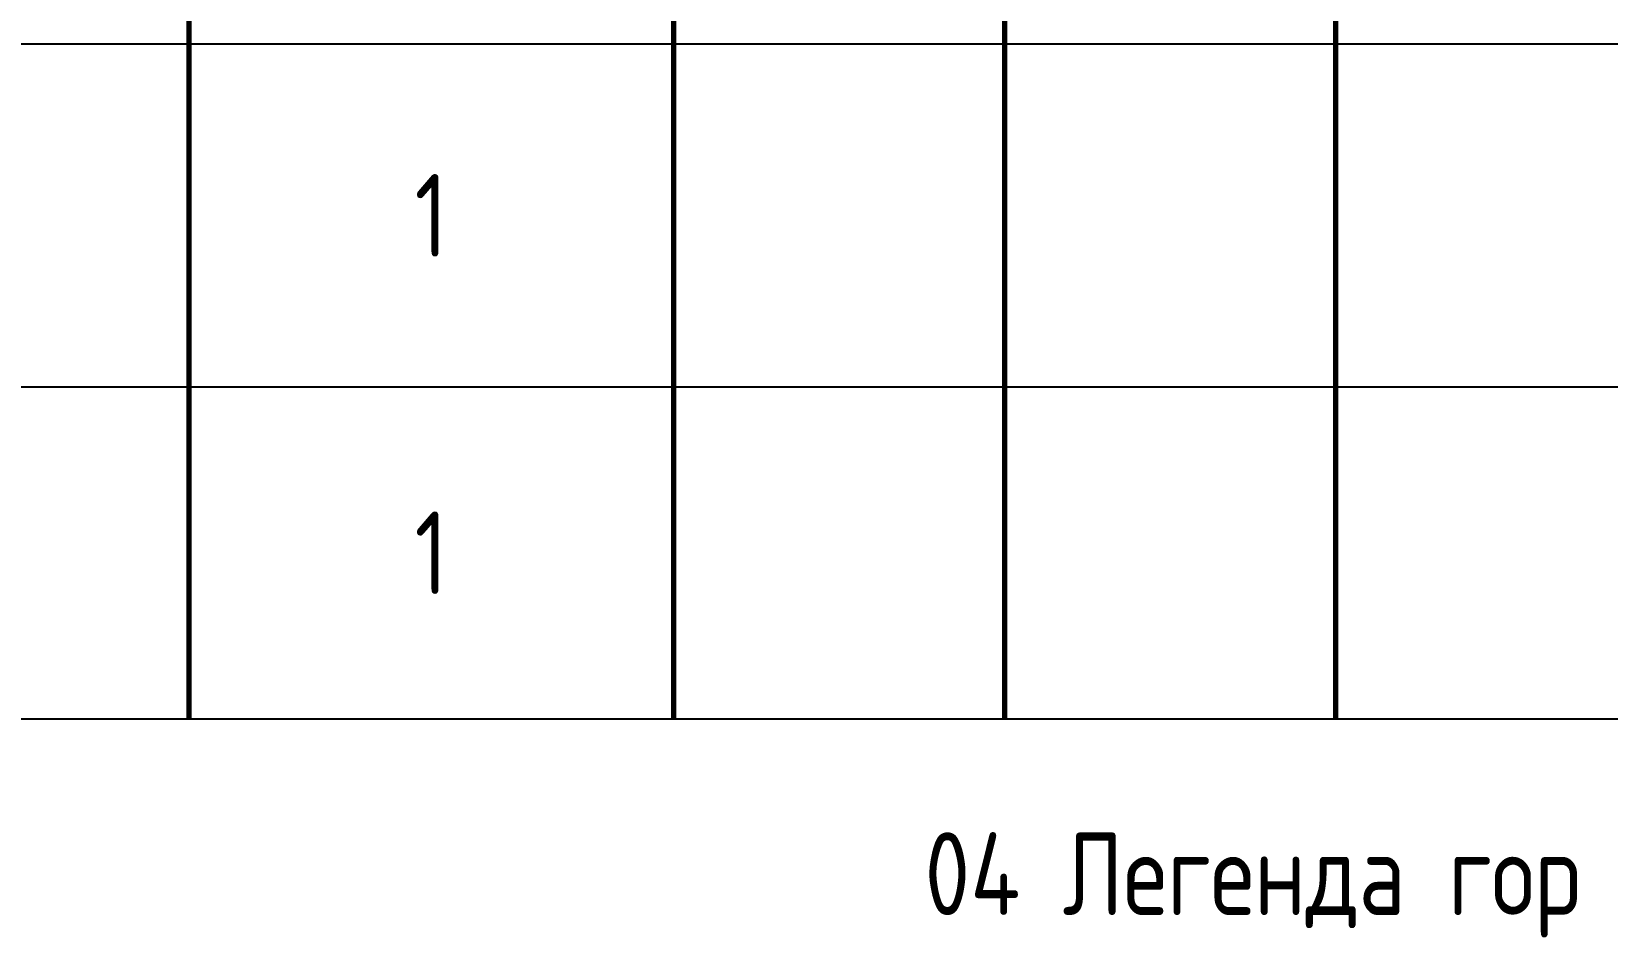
# Model space of a CAD drawing. Header units: millimetres. Extents: x 5199099784 to 5206480996, y 4925946133 to 4926415281.
# Drawn here: x 5202652915 to 5202676731, y 4926270004 to 4926283830 of the extents above; entities that cross this region are included whole.
import ezdxf
from ezdxf import colors
from ezdxf.entities.mleader import LeaderData, LeaderLine
from ezdxf.math import Vec2, Vec3

# ---------------------------------------------------------------- set-up
doc = ezdxf.new("R2010")
doc.units = ezdxf.units.MM
doc.layers.add('!В1_Метки', color=150, linetype='Continuous', lineweight=5)
doc.layers.add('!К1_Метки', color=30, linetype='Continuous', lineweight=5)
doc.layers.add('ГП Таблица экспликации', color=7, linetype='Continuous')
doc.styles.add('GOST 2.304', font='GOST_0.TTF')
doc.styles.get("Standard").update_dxf_attribs({"font": 'GOST_0.TTF'})

# ---------------------------------------------------------------- blocks, each defined once
blk = doc.blocks.new('_None')
blk = doc.blocks.new('*T5')
at = {"layer": 'ГП Таблица экспликации', "color": 0, "lineweight": -2, "transparency": 16777216}
blk.add_line((0, -3395), (92500, -3395), dxfattribs=at)
at = {"layer": 'ГП Таблица экспликации', "color": 0, "linetype": 'ByBlock', "lineweight": 70, "transparency": 16777216}
for p, q in [((0, -3395), (0, -20248)), ((4096, -3395), (4096, -20248)), ((25173, -3395), (25173, -20248)), ((30173, -3395), (30173, -20248)), ((47500, -3395), (47500, -20248)), ((77500, -3395), (77500, -20248)), ((92500, -3395), (92500, -20248)), ((37500, -8526), (37500, -20248)), ((47500, -8526), (92500, -8526)), ((62500, -8526), (62500, -20248)), ((85000, -8526), (85000, -20248)), ((37500, -14387), (77500, -14387)), ((42500, -14387), (42500, -20248)), ((55000, -14387), (55000, -20248)), ((70000, -14387), (70000, -20248)), ((0, -29248), (0, -183040)), ((4096, -29248), (4096, -61663)), ((25173, -29248), (25173, -61663)), ((30173, -29248), (30173, -61663)), ((37500, -29248), (37500, -61663)), ((42500, -29248), (42500, -61663)), ((47500, -29248), (47500, -61663)), ((55000, -29248), (55000, -61663)), ((62500, -29248), (62500, -61663)), ((70000, -29248), (70000, -61663)), ((77500, -29248), (77500, -61663)), ((85000, -29248), (85000, -61663)), ((92500, -29248), (92500, -183040)), ((4096, -66681), (4096, -91952)), ((25173, -66681), (25173, -91952)), ((30173, -66681), (30173, -91952)), ((37500, -66681), (37500, -91952)), ((42500, -66681), (42500, -91952)), ((47500, -66681), (47500, -91952)), ((55000, -66681), (55000, -91952)), ((62500, -66681), (62500, -91952)), ((70000, -66681), (70000, -91952)), ((77500, -66681), (77500, -91952)), ((85000, -66681), (85000, -91952)), ((4096, -96969), (4096, -142363)), ((25173, -96969), (25173, -142363)), ((30173, -96969), (30173, -142363)), ((37500, -96969), (37500, -142363)), ((42500, -96969), (42500, -142363)), ((47500, -96969), (47500, -142363)), ((55000, -96969), (55000, -142363)), ((62500, -96969), (62500, -142363)), ((70000, -96969), (70000, -142363)), ((77500, -96969), (77500, -142363)), ((85000, -96969), (85000, -142363)), ((4096, -147380), (4096, -183040)), ((25173, -147380), (25173, -183040)), ((30173, -147380), (30173, -183040)), ((37500, -147380), (37500, -183040)), ((42500, -147380), (42500, -183040)), ((47500, -147380), (47500, -183040)), ((55000, -147380), (55000, -183040)), ((62500, -147380), (62500, -183040)), ((70000, -147380), (70000, -183040)), ((77500, -147380), (77500, -183040)), ((85000, -147380), (85000, -183040)), ((0, -188058), (0, -257250)), ((4096, -188058), (4096, -257250)), ((25173, -188058), (25173, -257250)), ((30173, -188058), (30173, -257250)), ((37500, -188058), (37500, -257250)), ((42500, -188058), (42500, -257250)), ((47500, -188058), (47500, -257250)), ((55000, -188058), (55000, -257250)), ((62500, -188058), (62500, -257250)), ((70000, -188058), (70000, -257250)), ((77500, -188058), (77500, -257250)), ((85000, -188058), (85000, -257250)), ((92500, -188058), (92500, -257250))]:
    blk.add_line(p, q, dxfattribs=at)
at = {"layer": 'ГП Таблица экспликации', "color": 0, "lineweight": 70, "transparency": 16777216}
for p, q in [((30173, -8526), (37500, -8526)), ((0, -20248), (92500, -20248))]:
    blk.add_line(p, q, dxfattribs=at)
at = {"layer": 'ГП Таблица экспликации', "color": 0, "linetype": 'ByBlock', "lineweight": -2, "transparency": 16777216}
for p, q in [((37500, -8526), (47500, -8526)), ((0, -34266), (92500, -34266)), ((0, -41593), (92500, -41593)), ((0, -46610), (92500, -46610)), ((0, -51628), (92500, -51628)), ((0, -56646), (92500, -56646)), ((0, -61663), (92500, -61663)), ((0, -66681), (92500, -66681)), ((0, -71698), (92500, -71698)), ((0, -76716), (92500, -76716)), ((0, -81917), (92500, -81917)), ((0, -86934), (92500, -86934)), ((0, -91952), (92500, -91952)), ((0, -96969), (92500, -96969)), ((0, -101987), (92500, -101987)), ((0, -107005), (92500, -107005)), ((0, -112022), (92500, -112022)), ((0, -117040), (92500, -117040)), ((0, -122130), (92500, -122130)), ((0, -127147), (92500, -127147)), ((0, -132165), (92500, -132165)), ((0, -137345), (92500, -137345)), ((0, -142363), (92500, -142363)), ((0, -147380), (92500, -147380)), ((0, -152570), (92500, -152570)), ((0, -157588), (92500, -157588)), ((0, -162605), (92500, -162605)), ((0, -167815), (92500, -167815)), ((0, -173005), (92500, -173005)), ((0, -178023), (92500, -178023)), ((0, -183040), (92500, -183040)), ((0, -183040), (0, -188058)), ((92500, -183040), (92500, -188058)), ((0, -188058), (92500, -188058)), ((0, -193075), (92500, -193075)), ((0, -200369), (92500, -200369)), ((0, -205386), (92500, -205386)), ((0, -210476), (92500, -210476)), ((0, -215494), (92500, -215494)), ((0, -220512), (92500, -220512)), ((0, -227847), (92500, -227847)), ((0, -233049), (92500, -233049)), ((0, -238250), (92500, -238250)), ((0, -241417), (92500, -241417)), ((0, -244584), (92500, -244584)), ((0, -247750), (92500, -247750)), ((0, -250917), (92500, -250917)), ((0, -254084), (92500, -254084)), ((0, -257250), (92500, -257250))]:
    blk.add_line(p, q, dxfattribs=at)
at = {"layer": 'ГП Таблица экспликации', "color": 0, "lineweight": 5, "transparency": 16777216}
for p, q in [((0, -20248), (0, -29248)), ((92500, -20248), (92500, -29248)), ((0, -24748), (92500, -24748)), ((0, -29248), (92500, -29248))]:
    blk.add_line(p, q, dxfattribs=at)
at = {"layer": 'ГП Таблица экспликации', "color": 0, "transparency": 16777216, "char_height": 1250}
for s, insert, width, attachment_point in [('ВЕДОМОСТЬ  ЖИЛЫХ  И  ОБЩЕСТВЕННЫХ  ЗДАНИЙ  И  СООРУЖЕНИЙ', (46250, -1697), 91000, 5), ('Строительный объем, м³', (85000, -5960), 13500, 5), ('Площадь м²', (62500, -5960), 28500, 5), ('Количество', (38837, -5960), 15826.8, 5), ('Квартир ', (42500, -11457), 8500, 5), ('застройки', (55000, -11457), 13500, 5), ('общая нормируемая', (70000, -11457), 13500, 5), ('Наименование и обозначение', (14635, -11822), 19577.2, 5), ('Всего', (88750, -14387), 6000, 5), ('здания', (81250, -14387), 6000, 5), ('здания', (40000, -17318), 3500, 5), ('здания', (51250, -17318), 6000, 5), ('здания', (66250, -17318), 6000, 5), ('всего', (45000, -17318), 3500, 5), ('всего', (58750, -17318), 6000, 5), ('всего', (73750, -17318), 6000, 5), ('Развлекательные сооружения:  ', (46250, -22498), 91000, 5), ('01 Древняя деревня', (46250, -26998), 91000, 5), ('1', (2048, -31757), 2596, 5), ('Тотем', (4846, -31757), 19577.2, 4), ('1', (33837, -31757), 5826.8, 5), ('Дом привидений "Приключение в пещере готов"', (4846, -37929), 19577.2, 4), ('2', (2048, -37929), 2596, 5), ('1', (33837, -37929), 5826.8, 5), ('Ферма', (4846, -44102), 19577.2, 4), ('3', (2048, -44102), 2596, 5), ('1', (33837, -44102), 5826.8, 5), ('Древняя шахта', (4846, -49119), 19577.2, 4), ('4', (2048, -49119), 2596, 5), ('1', (33837, -49119), 5826.8, 5), ('Колесо храбрости', (4846, -54137), 19577.2, 4), ('5', (2048, -54137), 2596, 5), ('1', (33837, -54137), 5826.8, 5), ('Купол испытаний', (4846, -59154), 19577.2, 4), ('6', (2048, -59154), 2596, 5), ('1', (33837, -59154), 5826.8, 5), ('02 Акрополис', (46250, -64172), 91000, 5), ('7', (2048, -69190), 2596, 5), ('Искушение Артемиды', (4846, -69190), 19577.2, 4), ('1', (33837, -69190), 5826.8, 5), ('8', (2048, -74207), 2596, 5), ('Карусель Олимпия', (4846, -74207), 19577.2, 4), ('1', (33837, -74207), 5826.8, 5), ('Академия вождения Августа', (4846, -79316), 19577.2, 4), ('9', (2048, -79316), 2596, 5), ('1', (33837, -79316), 5826.8, 5), ('Ярмарка "Агоры"', (4846, -84426), 19577.2, 4), ('10', (2048, -84426), 2596, 5), ('1', (33837, -84426), 5826.8, 5), ('11', (2048, -89443), 2596, 5), ('Бобслей', (4846, -89443), 19577.2, 4), ('1', (33837, -89443), 5826.8, 5), ('03 Скифия', (46250, -94461), 91000, 5), ('Лунный танцор', (4846, -99478), 19577.2, 4), ('12', (2048, -99478), 2596, 5), ('1', (33837, -99478), 5826.8, 5), ('Вращающееся копьё', (4846, -104496), 19577.2, 4), ('13', (2048, -104496), 2596, 5), ('1', (33837, -104496), 5826.8, 5), ('Пещера скелетов', (4846, -109513), 19577.2, 4), ('14', (2048, -109513), 2596, 5), ('1', (33837, -109513), 5826.8, 5), ('Осада башни', (4846, -114531), 19577.2, 4), ('15', (2048, -114531), 2596, 5), ('1', (33837, -114531), 5826.8, 5), ('Пиратская детская площадка', (4846, -119585), 19577.2, 4), ('16', (2048, -119585), 2596, 5), ('1', (33837, -119585), 5826.8, 5), ('Скифский театр', (4846, -124639), 19577.2, 4), ('17', (2048, -124639), 2596, 5), ('1', (33837, -124639), 5826.8, 5), ('18', (2048, -129656), 2596, 5), ('Полет в лесу', (4846, -129656), 19577.2, 4), ('1', (33837, -129656), 5826.8, 5), ('Танец Московская кадриль', (4846, -134755), 19577.2, 4), ('19', (2048, -134755), 2596, 5), ('1', (33837, -134755), 5826.8, 5), ('20', (2048, -139854), 2596, 5), ('Поиск кладов', (4846, -139854), 19577.2, 4), ('1', (33837, -139854), 5826.8, 5), ('04 Легенда гор', (46250, -144872), 91000, 5), ('Дремлющее чудовище Кары-Дага ', (4846, -149975), 19577.2, 4), ('21', (2048, -149975), 2596, 5), ('1', (33837, -149975), 5826.8, 5), ('Поющий Уотерс', (4846, -155079), 19577.2, 4), ('22', (2048, -155079), 2596, 5), ('1', (33837, -155079), 5826.8, 5), ('Волшебный оркестр', (4846, -160096), 19577.2, 4), ('23', (2048, -160096), 2596, 5), ('1', (33837, -160096), 5826.8, 5), ('Волшебная детская Деревенская площадка', (4846, -165210), 19577.2, 4), ('24', (2048, -165210), 2596, 5), ('1', (33837, -165210), 5826.8, 5), ('Приключение на Вершине Деревьев', (4846, -170410), 19577.2, 4), ('25', (2048, -170410), 2596, 5), ('1', (33837, -170410), 5826.8, 5), ('Горка Тюбинг', (4846, -175514), 19577.2, 4), ('26', (2048, -175514), 2596, 5), ('1', (33837, -175514), 5826.8, 5), ('Полет в лесу', (4846, -180531), 19577.2, 4), ('27', (2048, -180531), 2596, 5), ('1', (33837, -180531), 5826.8, 5), ('Здания и сооружения для руководства и обслуживающего персонала посетителей', (46250, -185549), 91000, 5), ('Администрация', (4846, -190566), 19577.2, 4), ('28', (2048, -190566), 2596, 5), ('2', (27673, -190566), 3500, 5), ('1', (33837, -190566), 5826.8, 5), ('Помещение для хранения уборочного и технического инвентаря', (4846, -196722), 19577.2, 4), ('29', (2048, -196722), 2596, 5), ('1', (33837, -196722), 5826.8, 5), ('30', (2048, -202878), 2596, 5), ('Касса', (4846, -202878), 19577.2, 4), ('2', (33837, -202878), 5826.8, 5), ('Трансформаторная подстанция', (4846, -207931), 19577.2, 4), ('31', (2048, -207931), 2596, 5), ('1', (33837, -207931), 5826.8, 5), ('Отчистные сооружения', (4846, -212985), 19577.2, 4), ('32', (2048, -212985), 2596, 5), ('1', (33837, -212985), 5826.8, 5), ('Автобусная остановка', (4846, -218003), 19577.2, 4), ('33', (2048, -218003), 2596, 5), ('2', (33837, -218003), 5826.8, 5), ('Бельведер (Наблюдательная вышка)', (4846, -224179), 19577.2, 4), ('34', (2048, -224179), 2596, 5), ('2', (33837, -224179), 5826.8, 5), ('35', (2048, -230448), 2596, 5), ('Станция канатной дороги', (4846, -230448), 19577.2, 4), ('1', (33837, -230448), 5826.8, 5), ('36', (2048, -235649), 2596, 5), ('Еда и напитки', (4846, -235649), 19577.2, 4), ('6', (33837, -235649), 5826.8, 5), ('Резервная позиция', (4846, -239834), 19577.2, 4), ('37', (2048, -239834), 2596, 5), ('Резервная позиция', (4846, -243000), 19577.2, 4), ('38', (2048, -243000), 2596, 5), ('39', (2048, -246167), 2596, 5), ('Резервная позиция', (4846, -246167), 19577.2, 4), ('Резервная позиция', (4846, -249334), 19577.2, 4), ('40', (2048, -249334), 2596, 5), ('Резервная позиция', (4846, -252500), 19577.2, 4), ('41', (2048, -252500), 2596, 5), ('42', (2048, -255667), 2596, 5), ('Резервная позиция', (4846, -255667), 19577.2, 4)]:
    blk.add_mtext(s, dxfattribs=dict(at, insert=insert, width=width, attachment_point=attachment_point))
at = {"layer": 'ГП Таблица экспликации', "color": 0, "transparency": 16777216, "char_height": 1250, "attachment_point": 5, "rotation": 90}
for s, insert, width in [('Номер на плане', (2048, -11822), 15353.86), ('Этажность', (27673, -11822), 15353.86), ('зданий (сооруж.)', (33837, -14387), 10222.1)]:
    blk.add_mtext(s, dxfattribs=dict(at, insert=insert, width=width))

msp = doc.modelspace()

# ---------------------------------------------------------------- block references
msp.add_blockref('*T5', (5202625119.006348, 4926415807.000397))

# ---------------------------------------------------------------- leaders
at = {"layer": '!В1_Метки'}
ml = msp.add_multileader_mtext('Standard', dxfattribs=at)
ml.set_content('{\\C256;ВК-4\\P%%C1000}', color=5, style='GOST 2.304')
ml.set_leader_properties(lineweight=-3)
ml.set_arrow_properties(name='NONE')
ml.build(insert=Vec2(0, 0))
ml.multileader.update_dxf_attribs({"text_left_attachment_type": 6, "text_right_attachment_type": 6, "dogleg_length": 1, "arrow_head_size": 1250, "scale": 500})
ctx = ml.context
ctx.base_point, ctx.scale, ctx.char_height, ctx.arrow_head_size, ctx.landing_gap_size, ctx.plane_origin = Vec3(5202490846.666744, 4926288185.991406, 76000), 500, 1250, 1250, 900, Vec3(5202481580.509517, 4926264326.287079, 76000)
ctx.left_attachment, ctx.right_attachment, ctx.text_align_type = 6, 6, 1
notes = []
notes.append((ctx, [(0, (1, 1, 0), (5202490746.818978, 4926288185.991406, 76000), (1, 0), 99.847766, [(1, [(5202488564.790703, 4926282678.978005, 76000)], 0, [])])]))
ctx.mtext.insert, ctx.mtext.width, ctx.mtext.alignment, ctx.mtext.flow_direction = Vec3(5202493544.434602, 4926289685.991406, 76000), 12049.72032438, 2, 5
ml = msp.add_multileader_mtext('Standard', dxfattribs=at)
ml.set_content('{\\C256;PE-100 SDR-15\\P%%C15}', color=5, style='GOST 2.304')
ml.set_leader_properties(lineweight=-3)
ml.set_arrow_properties(name='NONE')
ml.build(insert=Vec2(0, 0))
ml.multileader.update_dxf_attribs({"text_left_attachment_type": 6, "text_right_attachment_type": 6, "dogleg_length": 1, "arrow_head_size": 1250, "scale": 500})
ctx = ml.context
ctx.base_point, ctx.scale, ctx.char_height, ctx.arrow_head_size, ctx.landing_gap_size, ctx.plane_origin = Vec3(5202474226.300348, 4926272624.845444, 164489), 500, 1250, 1250, 900, Vec3(5202485129.138813, 4926255227.934668, 164489)
ctx.left_attachment, ctx.right_attachment, ctx.text_align_type = 6, 6, 1
notes.append((ctx, [(1, (1, 1, 0), (5202485233.290972, 4926272624.845444, 164489), (-1, 0), 99.847766, [(0, [(5202485639.913388, 4926281569.546155, 164489), (5202493508.675086, 4926282808.873296, 164489)], 0, [])])]))
ctx.mtext.insert, ctx.mtext.width, ctx.mtext.alignment, ctx.mtext.flow_direction = Vec3(5202479679.871777, 4926274124.845444, 164489), 12049.72032438, 2, 5
ml = msp.add_multileader_mtext('Standard', dxfattribs=at)
ml.set_content('{\\C256;ВК-2\\P%%C1000}', color=5, style='GOST 2.304')
ml.set_leader_properties(lineweight=-3)
ml.set_arrow_properties(name='NONE')
ml.build(insert=Vec2(0, 0))
ml.multileader.update_dxf_attribs({"text_left_attachment_type": 6, "text_right_attachment_type": 6, "dogleg_length": 1, "arrow_head_size": 1250, "scale": 500})
ctx = ml.context
ctx.base_point, ctx.scale, ctx.char_height, ctx.arrow_head_size, ctx.landing_gap_size, ctx.plane_origin = Vec3(5202507417.684597, 4926280022.013196, 78390), 500, 1250, 1250, 900, Vec3(5202497921.443942, 4926251456.825052, 78390)
ctx.left_attachment, ctx.right_attachment, ctx.text_align_type = 6, 6, 1
notes.append((ctx, [(0, (1, 1, 0), (5202507317.836831, 4926280022.013196, 78390), (1, 0), 99.847766, [(1, [(5202499382.916343, 4926273562.385614, 78390)], 0, [])])]))
ctx.mtext.insert, ctx.mtext.width, ctx.mtext.alignment, ctx.mtext.flow_direction = Vec3(5202510115.452455, 4926281522.013196, 78390), 12049.72032438, 2, 5
ml = msp.add_multileader_mtext('Standard', dxfattribs=at)
ml.set_content('{\\C0;%%C40 на полив }', color=5, style='GOST 2.304')
ml.set_leader_properties(lineweight=-3)
ml.set_arrow_properties(name='NONE')
ml.build(insert=Vec2(0, 0))
ml.multileader.update_dxf_attribs({"text_left_attachment_type": 6, "text_right_attachment_type": 6, "dogleg_length": 1, "arrow_head_size": 1250, "scale": 500})
ctx = ml.context
ctx.base_point, ctx.scale, ctx.char_height, ctx.arrow_head_size, ctx.landing_gap_size, ctx.plane_origin = Vec3(5202504912.744512, 4926275666.450418, 77890), 500, 1250, 1250, 900, Vec3(5202498915.497042, 4926253823.067875, 77890)
ctx.left_attachment, ctx.right_attachment, ctx.text_align_type = 6, 6, 1
notes.append((ctx, [(0, (1, 1, 0), (5202504812.896746, 4926275666.450418, 77890), (1, 0), 99.847766, [(1, [(5202499522.078887, 4926273367.026809, 77890)], 0, [])])]))
ctx.mtext.insert, ctx.mtext.width, ctx.mtext.alignment, ctx.mtext.flow_direction = Vec3(5202509976.137369, 4926277166.450418, 77890), 12049.72032438, 2, 5
ml = msp.add_multileader_mtext('Standard', dxfattribs=at)
ml.set_content('{\\C256;ВК-3 %%C1500}', color=5, style='GOST 2.304')
ml.set_leader_properties(lineweight=-3)
ml.set_arrow_properties(name='NONE')
ml.build(insert=Vec2(0, 0))
ml.multileader.update_dxf_attribs({"text_left_attachment_type": 6, "text_right_attachment_type": 6, "dogleg_length": 1, "arrow_head_size": 1250, "scale": 500})
ctx = ml.context
ctx.base_point, ctx.scale, ctx.char_height, ctx.arrow_head_size, ctx.landing_gap_size, ctx.plane_origin = Vec3(5202503422.78836, 4926271737.951304, 77890), 500, 1250, 1250, 900, Vec3(5202497758.851445, 4926251536.267912, 77890)
ctx.left_attachment, ctx.right_attachment, ctx.text_align_type = 6, 6, 1
notes.append((ctx, [(0, (1, 1, 0), (5202503322.940594, 4926271737.951304, 77890), (1, 0), 99.847766, [(1, [(5202498549.790116, 4926272540.414232, 77890)], 0, [])])]))
ctx.mtext.insert, ctx.mtext.width, ctx.mtext.alignment, ctx.mtext.flow_direction = Vec3(5202507858.056217, 4926273237.951304, 77890), 12049.72032438, 2, 5
ml = msp.add_multileader_mtext('Standard', dxfattribs=at)
ml.set_content('{\\C256;ВК-2\\P%%C1000}', color=5, style='GOST 2.304')
ml.set_leader_properties(lineweight=-3)
ml.set_arrow_properties(name='NONE')
ml.build(insert=Vec2(0, 0))
ml.multileader.update_dxf_attribs({"text_left_attachment_type": 6, "text_right_attachment_type": 6, "dogleg_length": 1, "arrow_head_size": 1250, "scale": 500})
ctx = ml.context
ctx.base_point, ctx.scale, ctx.char_height, ctx.arrow_head_size, ctx.landing_gap_size, ctx.plane_origin = Vec3(5202539083.221033, 4926269737.689205, 81901), 500, 1250, 1250, 900, Vec3(5202532653.249369, 4926246212.409304, 81901)
ctx.left_attachment, ctx.right_attachment, ctx.text_align_type = 6, 6, 1
notes.append((ctx, [(0, (1, 1, 0), (5202538983.373267, 4926269737.689205, 81901), (1, 0), 99.847766, [(1, [(5202533444.18804, 4926267216.555624, 81901)], 0, [])])]))
ctx.mtext.insert, ctx.mtext.width, ctx.mtext.defined_height, ctx.mtext.alignment, ctx.mtext.flow_direction = Vec3(5202541780.988891, 4926271237.689205, 81901), 5559.86849294, 2944.91408, 2, 5
ml = msp.add_multileader_mtext('Standard', dxfattribs=at)
ml.set_content('{\\C256;ВК-2\\P%%C1000}', color=5, style='GOST 2.304')
ml.set_leader_properties(lineweight=-3)
ml.set_arrow_properties(name='NONE')
ml.build(insert=Vec2(0, 0))
ml.multileader.update_dxf_attribs({"text_left_attachment_type": 6, "text_right_attachment_type": 6, "dogleg_length": 1, "arrow_head_size": 1250, "scale": 500})
ctx = ml.context
ctx.base_point, ctx.scale, ctx.char_height, ctx.arrow_head_size, ctx.landing_gap_size, ctx.plane_origin = Vec3(5203019825.633107, 4926269737.689205, 81901), 500, 1250, 1250, 900, Vec3(5203013395.661443, 4926246212.409304, 81901)
ctx.left_attachment, ctx.right_attachment, ctx.text_align_type = 6, 6, 1
notes.append((ctx, [(0, (1, 1, 0), (5203019725.785341, 4926269737.689205, 81901), (1, 0), 99.847766, [(1, [(5203014186.600114, 4926267216.555624, 81901)], 0, [])])]))
ctx.mtext.insert, ctx.mtext.width, ctx.mtext.defined_height, ctx.mtext.alignment, ctx.mtext.flow_direction = Vec3(5203022523.400965, 4926271237.689205, 81901), 5559.86849294, 2944.91408, 2, 5
at = {"layer": '!К1_Метки'}
ml = msp.add_multileader_mtext('Standard', dxfattribs=at)
ml.set_content('{\\C256;К1 %%C150}', color=5, style='GOST 2.304')
ml.set_leader_properties(lineweight=-3)
ml.set_arrow_properties(name='NONE')
ml.build(insert=Vec2(0, 0))
ml.multileader.update_dxf_attribs({"text_left_attachment_type": 6, "text_right_attachment_type": 6, "dogleg_length": 1, "arrow_head_size": 1250, "scale": 500})
ctx = ml.context
ctx.base_point, ctx.scale, ctx.char_height, ctx.arrow_head_size, ctx.landing_gap_size, ctx.plane_origin = Vec3(5203011475.290467, 4926277895.833156), 500, 1250, 1250, 900, Vec3(5203027859.460932, 4926262198.800609)
ctx.left_attachment, ctx.right_attachment, ctx.text_align_type = 6, 6, 1
notes.append((ctx, [(1, (1, 1, 0), (5203017945.673947, 4926277895.833156), (-1, 0), 99.847766, [(1, [(5203019122.609657, 4926276867.96823)], 0, [])])]))
ctx.mtext.insert, ctx.mtext.width, ctx.mtext.defined_height, ctx.mtext.alignment, ctx.mtext.flow_direction = Vec3(5203014660.558325, 4926279395.833156), 6182.61840997, 2860.43425, 2, 5
ml = msp.add_multileader_mtext('Standard', dxfattribs=at)
ml.set_content('{\\C256;К1 %%C100}', color=5, style='GOST 2.304')
ml.set_leader_properties(lineweight=-3)
ml.set_arrow_properties(name='NONE')
ml.build(insert=Vec2(0, 0))
ml.multileader.update_dxf_attribs({"text_left_attachment_type": 6, "text_right_attachment_type": 6, "dogleg_length": 1, "arrow_head_size": 1250, "scale": 500})
ctx = ml.context
ctx.base_point, ctx.scale, ctx.char_height, ctx.arrow_head_size, ctx.landing_gap_size, ctx.plane_origin = Vec3(5202957335.597584, 4926276275.435021, 71675.3356), 500, 1250, 1250, 900, Vec3(5202982936.456363, 4926256025.490268, 71675.3356)
ctx.left_attachment, ctx.right_attachment, ctx.text_align_type = 6, 6, 1
notes.append((ctx, [(1, (1, 1, 0), (5202963895.266778, 4926276275.435021, 71675.3356), (-1, 0), 99.847766, [(1, [(5202965387.601748, 4926277817.32474, 71675.3356)], 0, [])])]))
ctx.mtext.insert, ctx.mtext.width, ctx.mtext.defined_height, ctx.mtext.alignment, ctx.mtext.flow_direction = Vec3(5202960565.508298, 4926277775.435021, 71675.3356), 6182.61840997, 2860.43425, 2, 5
ml = msp.add_multileader_mtext('Standard', dxfattribs=at)
ml.set_content('{\\C256;К1 %%C150}', color=5, style='GOST 2.304')
ml.set_leader_properties(lineweight=-3)
ml.set_arrow_properties(name='NONE')
ml.build(insert=Vec2(0, 0))
ml.multileader.update_dxf_attribs({"text_left_attachment_type": 6, "text_right_attachment_type": 6, "dogleg_length": 1, "arrow_head_size": 1250, "scale": 500})
ctx = ml.context
ctx.base_point, ctx.scale, ctx.char_height, ctx.arrow_head_size, ctx.landing_gap_size, ctx.plane_origin = Vec3(5202968051.835298, 4926276019.730379), 500, 1250, 1250, 900, Vec3(5202993563.408362, 4926255769.785625)
ctx.left_attachment, ctx.right_attachment, ctx.text_align_type = 6, 6, 1
notes.append((ctx, [(1, (1, 1, 0), (5202974522.218778, 4926276019.730379), (-1, 0), 99.847766, [(1, [(5202976291.850329, 4926274127.863444)], 0, [])])]))
ctx.mtext.insert, ctx.mtext.width, ctx.mtext.defined_height, ctx.mtext.alignment, ctx.mtext.flow_direction = Vec3(5202971237.103155, 4926277519.730379), 6182.61840997, 2860.43425, 2, 5
ml = msp.add_multileader_mtext('Standard', dxfattribs=at)
ml.set_content('{\\C256;К1 %%C150}', color=5, style='GOST 2.304')
ml.set_leader_properties(lineweight=-3)
ml.set_arrow_properties(name='NONE')
ml.build(insert=Vec2(0, 0))
ml.multileader.update_dxf_attribs({"text_left_attachment_type": 6, "text_right_attachment_type": 6, "dogleg_length": 1, "arrow_head_size": 1250, "scale": 500})
ctx = ml.context
ctx.base_point, ctx.scale, ctx.char_height, ctx.arrow_head_size, ctx.landing_gap_size, ctx.plane_origin = Vec3(5202962649.851163, 4926272812.600201, 73175.3356), 500, 1250, 1250, 900, Vec3(5202988161.424228, 4926252562.655447, 73175.3356)
ctx.left_attachment, ctx.right_attachment, ctx.text_align_type = 6, 6, 1
notes.append((ctx, [(1, (1, 1, 0), (5202969120.234643, 4926272812.600201, 73175.3356), (-1, 0), 99.847766, [(1, [(5202970612.569613, 4926274354.48992, 73175.3356)], 0, [])])]))
ctx.mtext.insert, ctx.mtext.width, ctx.mtext.defined_height, ctx.mtext.alignment, ctx.mtext.flow_direction = Vec3(5202965835.11902, 4926274312.600201, 73175.3356), 6182.61840997, 2860.43425, 2, 5
ml = msp.add_multileader_mtext('Standard', dxfattribs=at)
ml.set_content('{\\C256;К1 %%C200}', color=5, style='GOST 2.304')
ml.set_leader_properties(lineweight=-3)
ml.set_arrow_properties(name='NONE')
ml.build(insert=Vec2(0, 0))
ml.multileader.update_dxf_attribs({"text_left_attachment_type": 6, "text_right_attachment_type": 6, "dogleg_length": 1, "arrow_head_size": 1250, "scale": 500})
ctx = ml.context
ctx.base_point, ctx.scale, ctx.char_height, ctx.arrow_head_size, ctx.landing_gap_size, ctx.plane_origin = Vec3(5202887425.310842, 4926271558.049128, -383022), 500, 1250, 1250, 900, Vec3(5202915610.48409, 4926246787.496881, -383022)
ctx.left_attachment, ctx.right_attachment, ctx.text_align_type = 6, 6, 1
notes.append((ctx, [(0, (1, 1, 0), (5202887325.463076, 4926271558.049128, -383022), (1, 0), 99.847766, [(1, [(5202885876.590788, 4926270137.314919, -383022)], 0, [])])]))
ctx.mtext.insert, ctx.mtext.width, ctx.mtext.defined_height, ctx.mtext.alignment, ctx.mtext.flow_direction = Vec3(5202890789.150127, 4926273058.049128, -383022), 6182.61840997, 2860.43425, 2, 5
for ctx, leaders in notes:
    for number, flags, end, landing, length, lines in leaders:
        leader = LeaderData()
        leader.index, (leader.has_last_leader_line, leader.has_dogleg_vector, leader.attachment_direction) = number, flags
        leader.last_leader_point, leader.dogleg_vector, leader.dogleg_length = Vec3(end), Vec3(landing), length
        for number, points, colour, breaks in lines:
            line = LeaderLine()
            line.index, line.vertices, line.color, line.breaks = number, Vec3.list(points), colors.encode_raw_color(colour), breaks
            leader.lines.append(line)
        ctx.leaders.append(leader)

doc.saveas('drawing.dxf')
